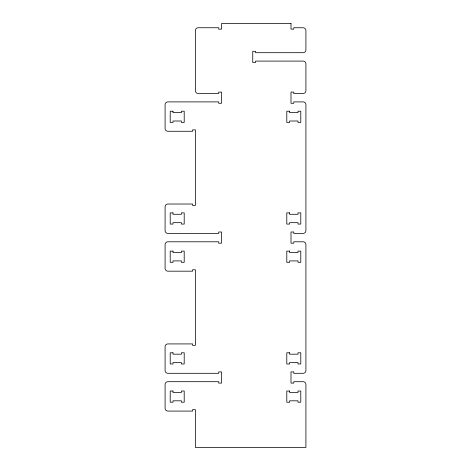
<?xml version="1.0" encoding="UTF-8"?>
<svg xmlns="http://www.w3.org/2000/svg" width="471" height="471" viewBox="0 0 471 471"><rect width="100%" height="100%" fill="white"/><g stroke="black" fill="none" stroke-linecap="round" stroke-linejoin="round"><path stroke-width="0.71" d="M290.996 23.55L221.511 23.55L221.511 29.149L218.715 29.149L218.715 27.748L198.191 27.748A2.797 2.797 0 0 0 195.394 30.544L195.394 90.703A2.797 2.797 0 0 0 198.191 93.499L218.715 93.499L218.715 92.098L221.511 92.098L221.511 103.29L218.715 103.29L218.715 101.895L167.882 101.895A2.797 2.797 0 0 0 165.085 104.692L165.085 128.477A2.797 2.797 0 0 0 167.882 131.274L192.598 131.274L192.598 129.872L195.394 129.872L195.394 205.421L192.598 205.421L192.598 204.02L167.882 204.02A2.797 2.797 0 0 0 165.085 206.822L165.085 230.602A2.797 2.797 0 0 0 167.882 233.398L218.715 233.398L218.715 232.003L221.511 232.003L221.511 243.195L218.715 243.195L218.715 241.794L167.882 241.794A2.797 2.797 0 0 0 165.085 244.59L165.085 268.376A2.797 2.797 0 0 0 167.882 271.172L192.598 271.172L192.598 269.777L195.394 269.777L195.394 345.32L192.598 345.32L192.598 343.924L167.882 343.924A2.797 2.797 0 0 0 165.085 346.721L165.085 370.506A2.797 2.797 0 0 0 167.882 373.303L218.715 373.303L218.715 371.902L221.511 371.902L221.511 383.094L218.715 383.094L218.715 381.698L167.882 381.698A2.797 2.797 0 0 0 165.085 384.495L165.085 408.28A2.797 2.797 0 0 0 167.882 411.077L192.598 411.077L192.598 409.676L195.394 409.676L195.394 447.45L305.915 447.45L305.915 384.495A2.797 2.797 0 0 0 303.118 381.698L293.792 381.698L293.792 383.094L290.996 383.094L290.996 371.902L293.792 371.902L293.792 373.303L303.118 373.303A2.797 2.797 0 0 0 305.915 370.506L305.915 244.59A2.797 2.797 0 0 0 303.118 241.794L293.792 241.794L293.792 243.195L290.996 243.195L290.996 232.003L293.792 232.003L293.792 233.398L303.118 233.398A2.797 2.797 0 0 0 305.915 230.602L305.915 104.692A2.797 2.797 0 0 0 303.118 101.895L293.792 101.895L293.792 103.29L290.996 103.29L290.996 92.098L293.792 92.098L293.792 93.499L303.118 93.499A2.797 2.797 0 0 0 305.915 90.703L305.915 63.885A2.797 2.797 0 0 0 303.118 61.089L255.553 61.089L255.553 62.49L252.756 62.49L252.756 51.298L255.553 51.298L255.553 52.693L303.118 52.693A2.797 2.797 0 0 0 305.915 49.897L305.915 30.544A2.797 2.797 0 0 0 303.118 27.748L293.792 27.748L293.792 29.149L290.996 29.149L290.996 23.55M173.01 111.221L170.214 111.221L170.214 122.413L173.01 122.413L173.01 121.012L181.406 121.012L181.406 122.413L184.202 122.413L184.202 111.221L181.406 111.221L181.406 112.616L173.01 112.616L173.01 111.221M289.594 111.221L286.798 111.221L286.798 122.413L289.594 122.413L289.594 121.012L297.99 121.012L297.99 122.413L300.786 122.413L300.786 111.221L297.99 111.221L297.99 112.616L289.594 112.616L289.594 111.221M173.01 212.88L170.214 212.88L170.214 224.072L173.01 224.072L173.01 222.677L181.406 222.677L181.406 224.072L184.202 224.072L184.202 212.88L181.406 212.88L181.406 214.281L173.01 214.281L173.01 212.88M289.594 212.88L286.798 212.88L286.798 224.072L289.594 224.072L289.594 222.677L297.99 222.677L297.99 224.072L300.786 224.072L300.786 212.88L297.99 212.88L297.99 214.281L289.594 214.281L289.594 212.88M173.01 251.12L170.214 251.12L170.214 262.312L173.01 262.312L173.01 260.916L181.406 260.916L181.406 262.312L184.202 262.312L184.202 251.12L181.406 251.12L181.406 252.521L173.01 252.521L173.01 251.12M289.594 251.12L286.798 251.12L286.798 262.312L289.594 262.312L289.594 260.916L297.99 260.916L297.99 262.312L300.786 262.312L300.786 251.12L297.99 251.12L297.99 252.521L289.594 252.521L289.594 251.12M173.01 352.785L170.214 352.785L170.214 363.977L173.01 363.977L173.01 362.576L181.406 362.576L181.406 363.977L184.202 363.977L184.202 352.785L181.406 352.785L181.406 354.18L173.01 354.18L173.01 352.785M289.594 352.785L286.798 352.785L286.798 363.977L289.594 363.977L289.594 362.576L297.99 362.576L297.99 363.977L300.786 363.977L300.786 352.785L297.99 352.785L297.99 354.18L289.594 354.18L289.594 352.785M173.01 391.024L170.214 391.024L170.214 402.216L173.01 402.216L173.01 400.815L181.406 400.815L181.406 402.216L184.202 402.216L184.202 391.024L181.406 391.024L181.406 392.42L173.01 392.42L173.01 391.024M289.594 391.024L286.798 391.024L286.798 402.216L289.594 402.216L289.594 400.815L297.99 400.815L297.99 402.216L300.786 402.216L300.786 391.024L297.99 391.024L297.99 392.42L289.594 392.42L289.594 391.024"/></g></svg>
